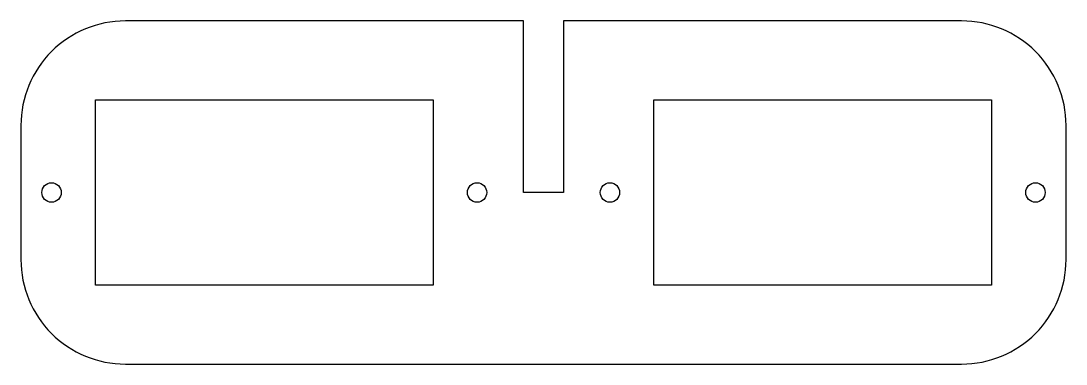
# Model space of a CAD drawing. Header units: millimetres. Extents: x 0 to 70, y 0 to 23.
import ezdxf

# ---------------------------------------------------------------- set-up
doc = ezdxf.new("R2010")
doc.units = ezdxf.units.MM

msp = doc.modelspace()

# ---------------------------------------------------------------- linework, layer by layer
msp.add_lwpolyline([(70, 16, 0.414214), (63, 23), (36.35, 23), (36.35, 11.5), (33.65, 11.5), (33.65, 23), (7, 23, 0.414214), (0, 16), (0, 7, 0.414214), (7, 0), (63, 0, 0.414214), (70, 7)], format="xyb", close=True)
for points in [[(5, 17.7), (27.6, 17.7), (27.6, 5.3), (5, 5.3)], [(65, 17.7), (65, 5.3), (42.4, 5.3), (42.4, 17.7)]]:
    msp.add_lwpolyline(points, close=True)
for centre in [(2.05, 11.5), (30.55, 11.5), (39.45, 11.5), (67.95, 11.5)]:
    msp.add_circle(centre, 0.65)

doc.saveas('drawing.dxf')
